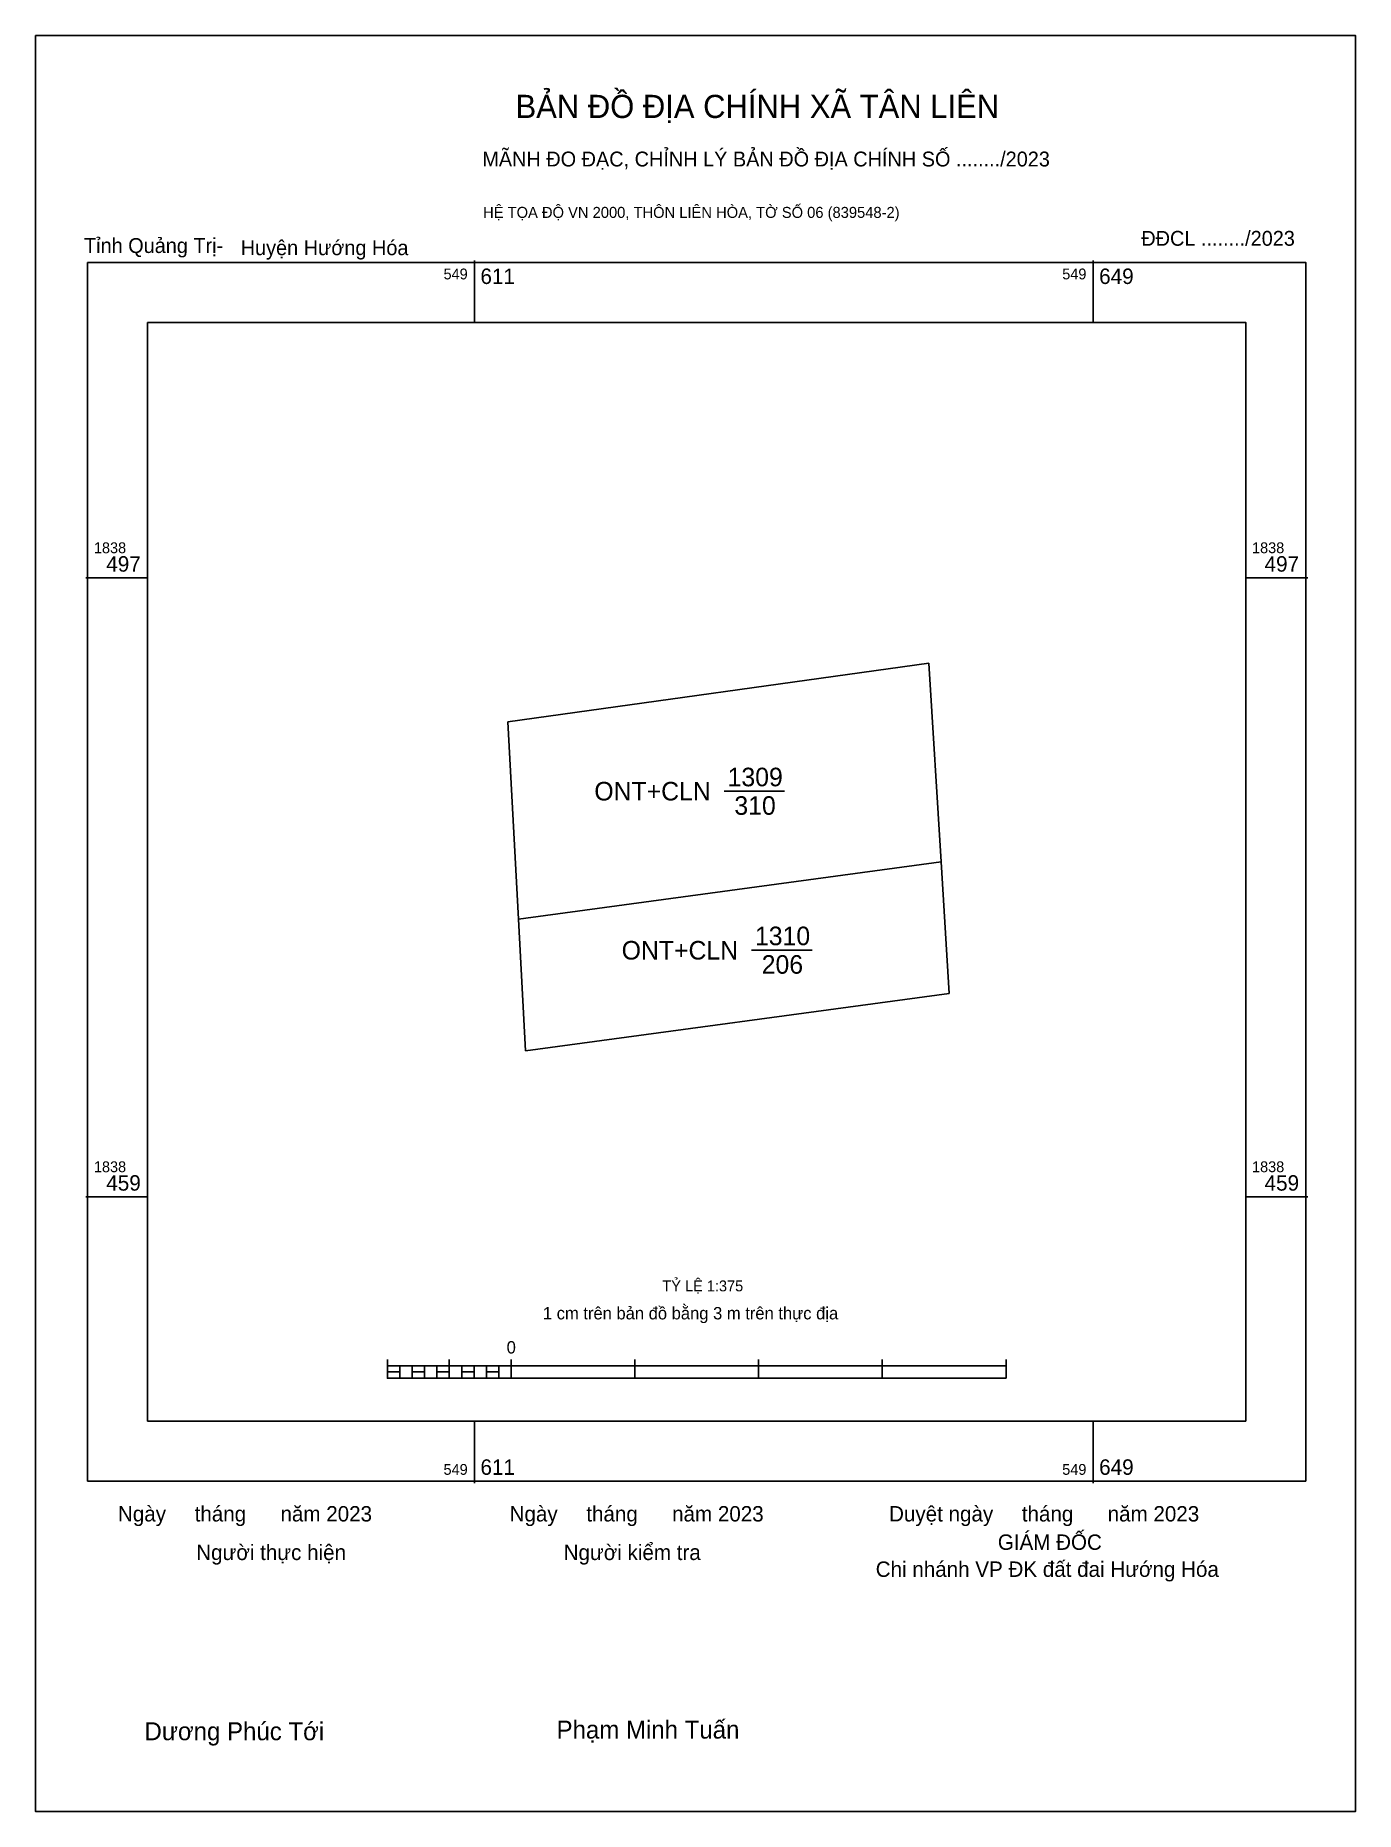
# Model space of a CAD drawing. Extents: x 549585 to 549665, y 1838423 to 1838530.
import ezdxf

# ---------------------------------------------------------------- set-up
doc = ezdxf.new("R2010")
doc.units = 0
for name, color, linetype in [('Level 10', 7, 'Continuous'), ('Level 13', 7, 'Continuous'), ('Level 15', 7, 'Continuous'), ('Level 6', 7, 'Continuous'), ('Level 62', 7, 'Continuous'), ('Level 63', 7, 'Continuous'), ('Level 9', 7, 'Continuous')]:
    doc.layers.add(name, color=color, linetype=linetype)

msp = doc.modelspace()

# ---------------------------------------------------------------- linework, layer by layer
at = {"layer": 'Level 10'}
for p, q in [((549626.86, 1838484.56), (549630.53, 1838484.56)), ((549640.03, 1838480.28), (549640.52, 1838472.29)), ((549614.38, 1838476.8), (549614.81, 1838468.81)), ((549628.52, 1838474.92), (549632.2, 1838474.92)), ((549614.81, 1838468.81), (549640.52, 1838472.29))]:
    msp.add_line(p, q, dxfattribs=at)
msp.add_lwpolyline([(549613.74, 1838488.77), (549639.28, 1838492.32), (549640.03, 1838480.28), (549614.38, 1838476.8)], close=True, dxfattribs=at)
at = {"layer": 'Level 15'}
msp.add_lwpolyline([(549585.06, 1838530.4), (549665.18, 1838530.4), (549665.18, 1838422.67), (549585.06, 1838422.67)], close=True, dxfattribs=at)
at = {"layer": 'Level 62'}
msp.add_lwpolyline([(549591.87, 1838513), (549658.52, 1838513), (549658.52, 1838446.35), (549591.87, 1838446.35)], close=True, dxfattribs=at)
at = {"layer": 'Level 63'}
for p, q in [((549611.7, 1838516.76), (549611.7, 1838513)), ((549649.25, 1838516.76), (549649.25, 1838513)), ((549588.11, 1838497.5), (549591.87, 1838497.5)), ((549658.52, 1838497.5), (549662.28, 1838497.5)), ((549588.11, 1838459.95), (549591.87, 1838459.95)), ((549658.52, 1838459.95), (549662.28, 1838459.95)), ((549606.42, 1838450.08), (549606.42, 1838448.95)), ((549606.42, 1838449.7), (549643.97, 1838449.7)), ((549607.17, 1838449.7), (549607.17, 1838448.95)), ((549607.92, 1838449.7), (549607.92, 1838448.95)), ((549608.67, 1838449.7), (549608.67, 1838448.95)), ((549609.42, 1838449.7), (549609.42, 1838448.95)), ((549610.18, 1838450.08), (549610.18, 1838448.95)), ((549610.18, 1838449.7), (549610.18, 1838448.95)), ((549610.93, 1838449.7), (549610.93, 1838448.95)), ((549611.68, 1838449.7), (549611.68, 1838448.95)), ((549612.43, 1838449.7), (549612.43, 1838448.95)), ((549613.18, 1838449.7), (549613.18, 1838448.95)), ((549613.93, 1838450.08), (549613.93, 1838448.95)), ((549613.93, 1838449.7), (549613.93, 1838448.95)), ((549621.44, 1838450.08), (549621.44, 1838448.95)), ((549628.95, 1838450.08), (549628.95, 1838448.95)), ((549636.46, 1838450.08), (549636.46, 1838448.95)), ((549643.97, 1838450.08), (549643.97, 1838448.95)), ((549606.42, 1838448.95), (549643.97, 1838448.95)), ((549611.7, 1838446.35), (549611.7, 1838442.59)), ((549649.25, 1838446.35), (549649.25, 1838442.59))]:
    msp.add_line(p, q, dxfattribs=at)
for points in [[(549588.23, 1838516.64), (549662.16, 1838516.64), (549662.16, 1838442.71), (549588.23, 1838442.71)], [(549606.42, 1838449.33), (549607.17, 1838449.33), (549607.17, 1838448.95), (549606.42, 1838448.95)], [(549606.42, 1838449.33), (549607.17, 1838449.33), (549607.17, 1838448.95), (549606.42, 1838448.95)], [(549607.92, 1838449.33), (549608.67, 1838449.33), (549608.67, 1838448.95), (549607.92, 1838448.95)], [(549609.42, 1838449.33), (549610.18, 1838449.33), (549610.18, 1838448.95), (549609.42, 1838448.95)], [(549610.93, 1838449.33), (549611.68, 1838449.33), (549611.68, 1838448.95), (549610.93, 1838448.95)], [(549612.43, 1838449.33), (549613.18, 1838449.33), (549613.18, 1838448.95), (549612.43, 1838448.95)]]:
    msp.add_lwpolyline(points, close=True, dxfattribs=at)

# ---------------------------------------------------------------- texts
at = {"layer": 'Level 13'}
for s, p in [('1309', (549627.07, 1838484.86)), ('ONT+CLN', (549618.98, 1838484)), ('310', (549627.48, 1838483.13)), ('ONT+CLN', (549620.64, 1838474.35)), ('1310', (549628.73, 1838475.22)), ('206', (549629.14, 1838473.49))]:
    msp.add_text(s, height=1.126, dxfattribs=at).set_placement(p)
at = {"layer": 'Level 6'}
msp.add_text('TỶ LỆ 1:375', height=0.6601, dxfattribs=at).set_placement((549623.11, 1838454.22))
at = {"layer": 'Level 63'}
for s, height, p in [('BẢN ĐỒ ĐỊA CHÍNH XÃ TÂN LIÊN', 1.4057, (549614.2, 1838525.4)), ('MÃNH ĐO ĐẠC, CHỈNH LÝ BẢN ĐỒ ĐỊA CHÍNH SỐ ......../2023', 0.902, (549612.18, 1838522.46)), ('HỆ TỌA ĐỘ VN 2000, THÔN LIÊN HÒA, TỜ SỐ 06 (839548-2)', 0.6677, (549612.23, 1838519.34)), ('549', 0.657, (549609.83, 1838515.61)), ('611', 0.939, (549612.07, 1838515.33)), ('549', 0.657, (549647.38, 1838515.61)), ('649', 0.939, (549649.62, 1838515.33)), ('1838', 0.657, (549588.61, 1838499)), ('1838', 0.657, (549658.9, 1838499)), ('497', 0.939, (549589.36, 1838497.88)), ('497', 0.939, (549659.66, 1838497.88)), ('1838', 0.657, (549588.61, 1838461.45)), ('1838', 0.657, (549658.9, 1838461.45)), ('459', 0.939, (549589.36, 1838460.33)), ('459', 0.939, (549659.66, 1838460.33)), ('1 cm trên bản đồ bằng 3 m trên thực địa', 0.751, (549615.86, 1838452.52)), ('0', 0.751, (549613.66, 1838450.45)), ('549', 0.657, (549609.83, 1838443.09)), ('611', 0.939, (549612.07, 1838443.09)), ('549', 0.657, (549647.38, 1838443.09)), ('649', 0.939, (549649.62, 1838443.09)), ('Ngày     tháng      năm 2023', 0.9344, (549590.07, 1838440.26)), ('Ngày     tháng      năm 2023', 0.9344, (549613.84, 1838440.26)), ('Duyệt ngày     tháng      năm 2023', 0.9344, (549636.87, 1838440.26)), ('Người thực hiện', 0.9344, (549594.82, 1838437.92)), ('Người kiểm tra', 0.9344, (549617.12, 1838437.92)), ('GIÁM ĐỐC', 0.934, (549643.47, 1838438.54)), ('Chi nhánh VP ĐK đất đai Hướng Hóa', 0.9344, (549636.06, 1838436.9)), ('Dương Phúc Tới', 1.0898, (549591.68, 1838426.99)), ('Phạm Minh Tuấn', 1.0898, (549616.69, 1838427.09))]:
    msp.add_text(s, height=height, dxfattribs=at).set_placement(p)
at = {"layer": 'Level 9'}
for s, p in [('ĐĐCL ......../2023', (549652.18, 1838517.65)), ('Tỉnh Quảng Trị-', (549588.01, 1838517.21)), ('Huyện Hướng Hóa', (549597.52, 1838517.08))]:
    msp.add_text(s, height=0.902, dxfattribs=at).set_placement(p)

doc.saveas('drawing.dxf')
